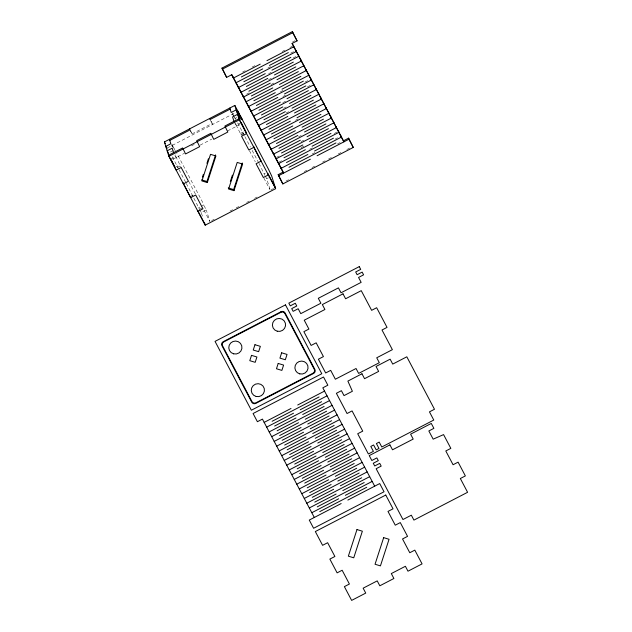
<?xml version="1.0" encoding="UTF-8"?>
<svg xmlns="http://www.w3.org/2000/svg" width="632" height="632" viewBox="0 0 632 632"><rect width="100%" height="100%" fill="white"/><g stroke="black" fill="none" stroke-linecap="round" stroke-linejoin="round"><path stroke-width="0.47" stroke-dasharray="3.16 2.37" d="M292.545 41.973L295.057 40.669M242.585 72.04L245.177 70.689M252.105 67.103L255.565 65.309M282.18 51.516L284.779 50.165M289.97 47.479L292.569 46.128M290.744 53.128L295.073 50.884M267.873 68.011L270.488 66.66M293.256 57.883L295.847 56.54M268.647 73.668L271.254 72.309M268.545 79.766L273.759 77.064M246.551 94.192L249.15 92.849M271.049 84.522L274.525 82.721M190.327 130.8L192.491 134.9L192.152 133.818L212.281 123.39L210.977 120.933M167.338 147.935L236.929 111.864M280.411 91.782L283.018 90.423M304.924 82.105L308.384 80.304M173.231 150.582L169.882 152.32L170.213 153.402M236.96 117.552L235.286 118.421L234.567 117.054M282.923 96.53L285.53 95.179M191.567 145.818L194.19 144.459M307.428 86.853L310.897 85.059M170.806 159.09L175.838 156.483L181.179 167.496M241.242 122.584L236.21 125.191L241.219 135.122L243.731 133.818M172.82 159.304L184.41 153.292M200.147 145.139L211.752 139.127M227.488 130.966L239.899 124.536M282.82 102.637L286.296 100.836M283.586 108.293L286.193 106.942M175.135 167.282L180.16 164.675M240.531 133.392L243.889 131.654M177.142 167.496L180.499 165.758M240.871 134.466L244.228 132.728M286.091 113.049L288.706 111.698M295.452 120.301L298.067 118.95M298.628 136.82L301.235 135.469M190.335 196.56L195.367 193.953L188.557 181.044M301.14 141.576L303.747 140.217M276.547 157.344L279.147 156.001M301.037 147.683L304.513 145.874M279.052 162.1L281.651 160.749M334.233 133.502L337.693 131.701M309.633 149.278L313.109 147.477M199.546 209.31L198.685 207.675L200.36 206.806M201.197 206.372L203.717 205.068L203.156 203.267L176.81 153.307M264.95 175.412L264.089 173.776L265.764 172.907M199.278 209.461L201.79 208.157M335.007 139.151L337.607 137.808M312.137 154.034L315.613 152.233M202.382 216.136L201.276 212.589L206.308 209.982L203.717 205.068M269.99 189.316L266.68 178.69L268.355 177.821M337.52 143.906L340.111 142.555M285.972 181.052L288.587 179.701M304.237 171.588L306.844 170.237M312.058 167.535L314.673 166.184M322.494 162.124L325.101 160.773M328.585 158.972L332.93 156.72M338.144 154.018L341.628 152.209M346.842 149.507L351.195 147.256M211.641 220.592L214.272 219.225M230.016 211.064L232.639 209.706M236.139 207.888L238.77 206.53M246.638 202.445L249.269 201.087M254.514 198.369L257.145 197.01M271.104 189.774L273.617 188.47M237.632 122.877L244.45 135.801M244.9 136.662L250.351 146.995M252.168 150.44L258.528 162.503M258.986 163.364L264.089 173.776M232.742 114.037L234.18 116.77M234.543 117.457L235.618 119.503M265.385 176.233L266.68 178.69M234.385 122.174L236.55 126.274L235.689 123.517M249.387 150.614L255.288 161.8M263.907 178.153L269.809 189.347M210.022 119.551L212.613 124.472L212.281 123.39M189.995 129.718L192.152 133.818M172.37 145.328L174.89 150.108M171.248 144.586L172.544 147.051M174.882 155.101L176.178 157.558L175.317 154.8M203.994 210.306L209.895 221.492L206.308 209.982M172.228 156.775L178.587 168.839M179.046 169.7L185.855 182.616M186.314 183.478L198.685 207.675M199.981 210.132L201.276 212.589M232.402 112.962L233.263 115.719M175.246 150.795L173.468 146.98L173.808 148.062M172.03 144.246L173.152 147.849"/><path stroke-width="0.95" d="M202.469 177.118L203.362 174.361M206.925 163.356L208.41 158.766M207.304 182.577L215.923 155.97L210.527 154.342L201.916 180.95L207.304 182.577L206.964 181.502L215.583 154.895M230.34 181.534L232.426 175.111M233.99 190.667L242.609 164.059L237.213 162.424L228.602 189.031L233.99 190.667L233.65 189.584L242.269 162.977M283.539 173.136L231.668 74.774L226.635 77.381L221.974 68.106L292.411 31.6L297.072 40.875L292.039 43.482L343.911 141.845L292.166 43.276M222.314 69.188L292.75 32.682L292.411 31.6M260.226 64.148L233.398 78.052L233.058 76.97M266.933 60.672L293.769 46.76L293.43 45.686M241.361 76.954L288.31 52.614M262.738 68.896L235.902 82.808L235.57 81.726M269.445 65.42L296.274 51.516L295.942 50.434M243.865 81.71L290.823 57.37M265.243 73.652L238.414 87.564L238.074 86.481M271.95 70.176L298.786 56.272L298.446 55.189M246.369 86.458L293.327 62.126M267.747 78.407L240.918 92.311L240.579 91.237M274.462 74.931L301.29 61.028L300.95 59.945M248.882 91.213L295.839 66.881M270.259 83.163L243.423 97.067L243.091 95.993M276.966 79.687L303.795 65.775L303.463 64.701M251.386 95.969L298.344 71.629M164.407 141.939L234.835 105.433L268.56 169.368L271.713 176.083L275.631 188.676L205.203 225.182L168.886 156.333L164.407 141.939L165.268 143.583M169.771 140.415L189.9 129.979L189.56 128.904M230.143 109.123L210.022 119.551L209.682 118.468M272.763 87.919L245.935 101.823L245.595 100.741M279.47 84.443L306.307 70.531L305.967 69.457M253.898 100.725L300.848 76.385M275.276 92.667L248.439 106.579L248.107 105.497M281.983 89.191L308.811 75.287L308.479 74.205M256.402 105.481L303.36 81.141M277.78 97.423L250.944 111.335L250.612 110.252M284.487 93.947L311.315 80.043L310.983 78.961M168.886 156.333L239.323 119.827L234.835 105.433M258.907 110.229L305.864 85.897M253.456 116.083L280.284 102.179M286.991 98.703L313.827 84.791L313.488 83.716M261.419 114.985L308.369 90.645M282.796 106.934L255.96 120.838L255.628 119.756M289.503 103.458L316.332 89.546L316 88.472M263.923 119.74L310.881 95.4M258.472 125.594L285.301 111.682M292.008 108.206L318.844 94.302L318.504 93.22M266.428 124.496L313.385 100.156M287.805 116.438L260.977 130.35L260.637 129.268M294.512 112.962L321.348 99.058L321.009 97.976M268.94 129.244L315.889 104.912M263.481 135.098L290.317 121.194M297.024 117.718L323.853 103.814L323.521 102.732M271.444 134L318.402 109.668M292.821 125.95L265.993 139.854L265.653 138.779M299.529 122.474L326.365 108.562L326.025 107.487M273.948 138.756L320.906 114.416M295.326 130.706L268.497 144.61L268.158 143.527M302.041 127.23L328.869 113.318L328.529 112.243M276.461 143.511L323.418 119.171M297.838 135.453L271.002 149.365L270.67 148.283M304.545 131.977L331.373 118.073L331.042 116.991M278.965 148.267L325.922 123.927M300.342 140.209L273.514 154.121L273.174 153.039M307.049 136.733L333.886 122.829L333.546 121.747M281.477 153.015L328.427 128.683M302.854 144.965L276.018 158.869L275.686 157.795M309.562 141.489L336.39 127.585L336.058 126.503M283.981 157.771L330.939 133.431M278.522 163.625L305.359 149.721M312.066 146.245L338.894 132.333L338.562 131.258M286.486 162.527L333.443 138.187M307.863 154.477L281.035 168.381L280.695 167.298M314.57 150.993L341.406 137.089L341.067 136.006M288.998 167.282L335.947 142.943M343.579 140.762L348.603 138.155L353.264 147.43L282.836 183.936L278.175 174.661L283.207 172.054L231.794 74.568M278.507 175.743L310.375 159.225M317.082 155.749L348.943 139.238L348.603 138.155M264.168 422.381L290.997 408.477M297.704 405.001L324.54 391.097M272.131 421.283L319.081 396.951M266.672 427.137L293.509 413.233M300.216 409.757L327.044 395.845M274.636 426.039L321.593 401.699M269.185 431.893L296.013 417.989M302.72 414.505L329.556 400.601M277.14 430.795L324.098 406.455M271.689 436.649L298.517 422.737M305.224 419.261L332.061 405.357M279.652 435.543L326.602 411.211M274.193 441.397L301.03 427.493M307.737 424.017L334.565 410.113M282.156 440.299L329.114 415.967M276.705 446.153L303.534 432.248M310.241 428.773L337.077 414.861M284.661 445.054L331.618 420.714M279.21 450.908L306.038 437.004M312.753 433.528L339.582 419.616M287.173 449.81L334.13 425.47M281.714 455.664L308.55 441.752M315.257 438.276L342.086 424.372M289.677 454.566L336.635 430.226M284.226 460.42L311.055 446.508M317.762 443.032L344.598 429.128M292.189 459.314L339.139 434.982M286.731 465.168L313.567 451.264M320.274 447.788L347.102 433.884M294.694 464.07L341.651 439.738M289.235 469.924L316.071 456.02M322.778 452.544L349.607 438.632M297.198 468.826L344.156 444.486M291.747 474.679L318.575 460.775M325.283 457.292L352.119 443.388M299.71 473.581L346.66 449.241M294.251 479.435L321.088 465.523M327.795 462.047L354.623 448.143M302.215 478.337L349.172 453.997M296.764 484.183L323.592 470.279M330.299 466.803L357.135 452.899M304.719 483.085L351.676 458.753M299.268 488.939L326.096 475.035M332.811 471.559L359.64 457.647M307.231 487.841L354.189 463.501M301.772 493.695L328.608 479.791M335.315 476.315L362.144 462.403M309.735 492.597L356.693 468.257M304.284 498.451L331.113 484.539M337.82 481.063L364.656 467.159M312.24 497.352L359.197 473.013M306.789 503.206L333.625 489.294M340.332 485.818L367.16 471.914M314.752 502.1L361.709 477.768M309.293 507.954L336.129 494.05M342.836 490.574L369.665 476.67M317.256 506.856L364.214 482.524M311.805 512.71L338.633 498.806M345.341 495.33L372.177 481.418M319.768 511.612L366.718 487.272M341.146 503.562L309.277 520.073L313.606 528.273L384.035 491.767L379.714 483.567L347.853 500.078M201.576 179.867L206.964 181.502M228.263 187.957L233.65 189.584M292.75 32.682L297.072 40.875M348.943 139.238L353.264 147.43M221.974 68.106L226.635 77.381M278.175 174.661L282.836 183.936M275.299 187.593L268.031 173.824L268.371 174.906L263.339 177.513L256.079 163.743L261.111 161.136L253.511 146.284L253.843 147.367L248.818 149.974L241.55 136.204L246.583 133.597L238.983 118.745L224.897 126.045L227.828 132.041L213.742 139.348L210.812 133.344L196.726 140.652L199.657 146.648L185.571 153.947L182.64 147.951L168.554 155.251L176.146 170.103L181.179 167.496L188.447 181.266L183.414 183.873L183.075 182.79L190.674 197.642L195.707 195.035L202.967 208.805L197.935 211.412L197.603 210.33L204.863 224.099M239.323 119.827L275.631 188.676M374.681 486.174L322.81 387.819L327.842 385.204L323.521 377.012L253.084 413.518L257.406 421.71L262.438 419.103L314.309 517.466M167.085 148.836L165.789 146.379L170.822 143.772L169.439 139.332M168.468 153.276L167.172 150.811L172.204 148.204L173.579 152.644M171.24 159.912L174.701 166.469M241.756 118.547L242.096 119.63L240.318 115.814M245.903 131.859L241.242 122.584L241.582 123.667M238.872 113.081L239.212 114.163L237.435 110.355M229.811 108.04L231.194 112.48L236.218 109.873L238.817 114.787L240.2 119.227L237.6 114.305L232.576 116.912L233.951 121.352M204.31 222.33L205.203 225.182M251.512 355.358L249.79 360.682L255.186 362.318L256.908 356.993L251.512 355.358M254.965 344.717L253.242 350.041L258.63 351.668L260.352 346.352L254.965 344.717M278.198 363.447L276.476 368.764L281.872 370.399L283.594 365.083L278.198 363.447M281.651 352.806L279.929 358.123L285.316 359.758L287.039 354.433L281.651 352.806M356.977 529.561L348.358 556.168L353.746 557.795L362.365 531.188L356.977 529.561M383.663 537.642L375.045 564.25L380.432 565.885L389.051 539.278L383.663 537.642M285.474 304.877L215.046 341.383L251.354 410.239L321.791 373.733L285.474 304.877M359.268 266.633L288.832 303.139L290.27 305.872L295.302 303.265L296.748 305.999L291.715 308.606L293.153 311.339L298.185 308.732L300.777 313.646L320.906 303.218L318.307 298.304L338.436 287.868L341.027 292.79L361.149 282.362L358.557 277.44L363.59 274.833L362.144 272.1L357.112 274.707L355.674 271.973L360.706 269.366L359.268 266.633M281.027 311.726L223.254 341.667A3.026 2.963 -17.3 0 0 221.958 345.68L251.741 402.157A3.026 2.963 -17.3 0 0 255.802 403.39L313.575 373.449A3.026 2.963 -17.3 0 0 314.878 369.436L285.095 312.959A3.026 2.963 -17.3 0 0 281.027 311.726M280.821 312.358L223.886 341.865A3.026 2.963 -17.3 0 0 222.59 345.878L251.939 401.533A3.026 2.963 -17.3 0 0 256.007 402.766L312.943 373.259A3.026 2.963 -17.3 0 0 314.238 369.238L284.89 313.583A3.026 2.963 -17.3 0 0 280.821 312.358M343.01 293.848L322.328 304.569L324.919 309.49L304.237 320.203L308.906 329.059L303.873 331.666L311.134 345.435L316.166 342.828L323.426 356.598L318.402 359.205L325.662 372.975L330.694 370.368L335.363 379.224L356.045 368.503L358.636 373.417L379.318 362.697L376.727 357.783L392.377 349.67L382.005 329.999L387.037 327.392L376.656 307.721L371.632 310.328L361.251 290.657L345.601 298.77L343.01 293.848M361.962 373.788L347.877 381.088L352.387 391.271L344.005 395.616L341.414 390.695L336.382 393.302L347.047 413.526L352.071 410.918L362.736 431.135L357.704 433.742L368.369 453.958L373.401 451.351L370.81 446.437L373.599 444.983L376.198 449.905L378.995 448.459L376.396 443.538L379.192 442.092L381.783 447.006L433.773 420.059L429.452 411.867L434.484 409.26L406.818 356.803L392.725 364.103L390.134 359.181L376.048 366.481L378.639 371.403L364.553 378.702L361.962 373.788M389.92 444.881L369.238 455.601L371.829 460.515L376.862 457.908L378.299 460.641L373.267 463.248L374.713 465.982L379.737 463.375L381.183 466.108L376.151 468.715L402.955 519.536L411.337 515.191L413.928 520.104L467.593 492.288L460.333 478.519L465.365 475.912L458.097 462.142L453.073 464.749L445.805 450.979L450.837 448.372L443.577 434.603L433.165 439.161L428.844 430.969L433.876 428.362L431.285 423.44L410.603 434.16L413.194 439.082L392.512 449.794L389.92 444.881M385.765 495.046L315.329 531.552L322.597 545.321L327.629 542.714L334.889 556.484L329.857 559.091L337.117 572.861L342.149 570.254L349.409 584.023L344.377 586.63L351.645 600.4L365.731 593.1L363.139 588.179L377.225 580.879L379.816 585.801L393.902 578.493L391.311 573.579L405.396 566.28L407.988 571.194L422.073 563.894L414.813 550.124L409.781 552.731L402.521 538.962L407.553 536.355L400.293 522.585L395.261 525.192L387.993 511.422L393.025 508.815L385.765 495.046M299.758 373.868A6.612 6.486 -17.3 0 0 307.847 365.825A6.612 6.486 -17.3 0 0 296.803 363.037A6.612 6.486 -17.3 0 0 299.758 373.868M277.274 331.231A6.612 6.486 -17.3 0 0 285.364 323.181A6.612 6.486 -17.3 0 0 274.312 320.4A6.612 6.486 -17.3 0 0 277.274 331.231M256.142 396.477A6.612 6.486 -17.3 0 0 264.231 388.427A6.612 6.486 -17.3 0 0 253.179 385.646A6.612 6.486 -17.3 0 0 256.142 396.477M233.65 353.833A6.612 6.486 -17.3 0 0 241.74 345.791A6.612 6.486 -17.3 0 0 230.696 343.002A6.612 6.486 -17.3 0 0 233.65 353.833"/></g></svg>
